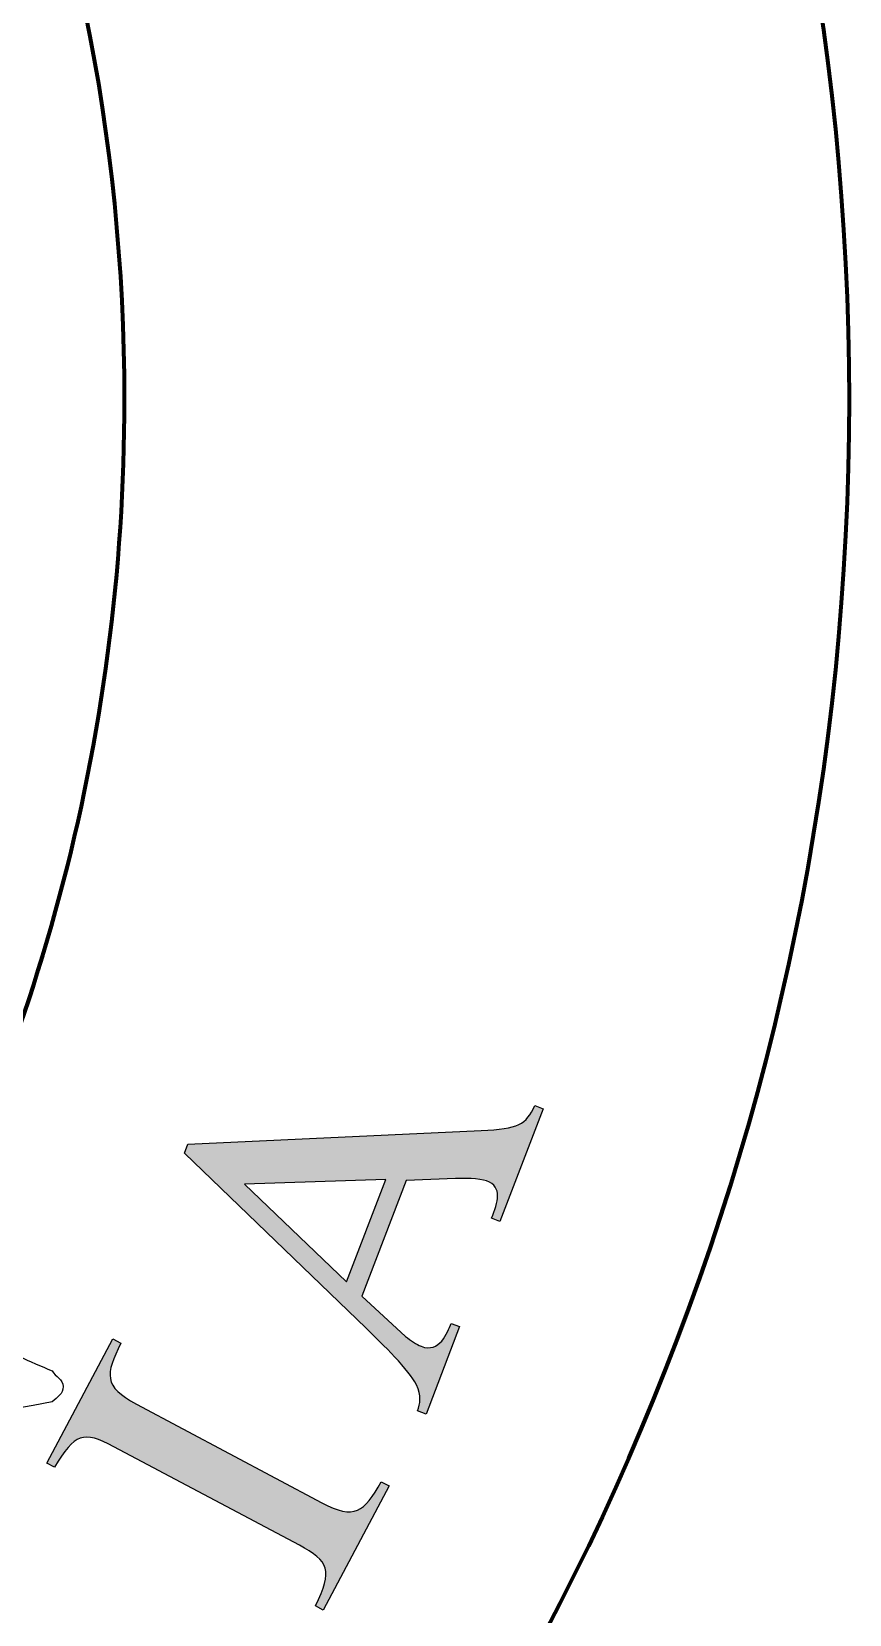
# Model space of a CAD drawing. Extents: x 0 to 1025, y -1312 to 297.
# Drawn here: x 368.461 to 370.102, y 72.951 to 76.126 of the extents above; entities that cross this region are included whole.
import ezdxf
from ezdxf.enums import TextEntityAlignment as Align

# ---------------------------------------------------------------- set-up
doc = ezdxf.new("R2010")
doc.units = 0
doc.header["$LTSCALE"] = 6
doc.header["$MEASUREMENT"] = 0
doc.layers.get('0').update_dxf_attribs({"linetype": 'CONTINUOUS'})
for name, color, linetype in [('State Govt Logo', 4, 'CONTINUOUS'), ('T25', 1, 'CONTINUOUS'), ('TBLK18', 4, 'CONTINUOUS'), ('TBLK25', 1, 'CONTINUOUS'), ('TBLK35', 3, 'CONTINUOUS'), ('TBLK50', 7, 'CONTINUOUS')]:
    doc.layers.add(name, color=color, linetype=linetype)
doc.styles.add('ISO', font='iso3098b.shx')

# ---------------------------------------------------------------- blocks, each defined once
blk = doc.blocks.new('A$C02EE6D76')
at = {"layer": 'State Govt Logo'}
h = blk.add_hatch(color=256, dxfattribs=at)
h.dxf.hatch_style = 1
edge = h.paths.add_edge_path(flags=16)
edge.add_spline(control_points=[(8.5919, -3.5404), (8.5919, -3.5404), (8.1827, -3.1492), (8.1827, -3.1492), (8.1827, -3.1492), (8.1827, -3.1492), (8.749, -3.1304), (8.749, -3.1304), (8.749, -3.1304), (8.749, -3.1304), (8.5919, -3.5404), (8.5919, -3.5404)], knot_values=[0, 0, 0, 0, 0.25, 0.25, 0.25, 0.2501, 0.5, 0.5, 0.5, 0.5001, 1, 1, 1, 1], degree=3, periodic=0)
edge = h.paths.add_edge_path()
edge.add_spline(control_points=[(9.3473, -2.8335), (9.3118, -2.9096), (9.2829, -2.9266), (9.1316, -2.9339), (9.1316, -2.9339), (9.1316, -2.9339), (7.9551, -2.9888), (7.9551, -2.9888), (7.9551, -2.9888), (7.9551, -2.9888), (7.9417, -3.0243), (7.9417, -3.0243), (7.9417, -3.0243), (7.9417, -3.0243), (8.6705, -3.7271), (8.6705, -3.7271), (8.6705, -3.7271), (8.7357, -3.7909), (8.844, -3.8954), (8.8726, -3.9534), (8.8726, -3.9534), (8.894, -3.9981), (8.8862, -4.0295), (8.8767, -4.0586), (8.8767, -4.0586), (8.8767, -4.0586), (8.9108, -4.0715), (8.9108, -4.0715), (8.9108, -4.0715), (8.9108, -4.0715), (9.0453, -3.7206), (9.0453, -3.7206), (9.0453, -3.7206), (9.0453, -3.7206), (9.0115, -3.7076), (9.0115, -3.7076), (9.0115, -3.7076), (8.9971, -3.7445), (8.9653, -3.8282), (8.8909, -3.7995), (8.8909, -3.7995), (8.8716, -3.7917), (8.8486, -3.7773), (8.8289, -3.7596), (8.8289, -3.7596), (8.8289, -3.7596), (8.6531, -3.5984), (8.6531, -3.5984), (8.6531, -3.5984), (8.6531, -3.5984), (8.8309, -3.1336), (8.8309, -3.1336), (8.8309, -3.1336), (8.8309, -3.1336), (9.0292, -3.1263), (9.0292, -3.1263), (9.0292, -3.1263), (9.0582, -3.1253), (9.1255, -3.1247), (9.1538, -3.1356), (9.1538, -3.1356), (9.2197, -3.1608), (9.1989, -3.2202), (9.1736, -3.2858), (9.1736, -3.2858), (9.1736, -3.2858), (9.2074, -3.2987), (9.2074, -3.2987), (9.2074, -3.2987), (9.2074, -3.2987), (9.3808, -2.8465), (9.3808, -2.8465), (9.3808, -2.8465), (9.3808, -2.8465), (9.3473, -2.8335), (9.3473, -2.8335)], knot_values=[0, 0, 0, 0, 0.05, 0.05, 0.05, 0.0501, 0.1, 0.1, 0.1, 0.1001, 0.15, 0.15, 0.15, 0.1501, 0.2, 0.2, 0.2, 0.2001, 0.25, 0.25, 0.25, 0.2501, 0.3, 0.3, 0.3, 0.3001, 0.35, 0.35, 0.35, 0.3501, 0.4, 0.4, 0.4, 0.4001, 0.45, 0.45, 0.45, 0.4501, 0.5, 0.5, 0.5, 0.5001, 0.55, 0.55, 0.55, 0.5501, 0.6, 0.6, 0.6, 0.6001, 0.65, 0.65, 0.65, 0.6501, 0.7, 0.7, 0.7, 0.7001, 0.75, 0.75, 0.75, 0.7501, 0.8, 0.8, 0.8, 0.8001, 0.85, 0.85, 0.85, 0.8501, 0.9, 0.9, 0.9, 0.9001, 1, 1, 1, 1], degree=3, periodic=0)
h = blk.add_hatch(color=256, dxfattribs=at)
h.dxf.hatch_style = 1
edge = h.paths.add_edge_path()
edge.add_spline(control_points=[(8.4982, -4.8579), (8.4982, -4.8579), (8.7633, -4.3599), (8.7633, -4.3599), (8.7633, -4.3599), (8.7633, -4.3599), (8.7309, -4.3432), (8.7309, -4.3432), (8.7309, -4.3432), (8.662, -4.4655), (8.6237, -4.4969), (8.493, -4.4272), (8.493, -4.4272), (8.493, -4.4272), (7.7486, -4.0312), (7.7486, -4.0312), (7.7486, -4.0312), (7.6144, -3.9602), (7.6246, -3.9118), (7.6851, -3.7869), (7.6851, -3.7869), (7.6851, -3.7869), (7.653, -3.7698), (7.653, -3.7698), (7.653, -3.7698), (7.653, -3.7698), (7.388, -4.2681), (7.388, -4.2681), (7.388, -4.2681), (7.388, -4.2681), (7.4198, -4.2848), (7.4198, -4.2848), (7.4198, -4.2848), (7.5007, -4.1493), (7.5335, -4.1363), (7.6574, -4.2026), (7.6574, -4.2026), (7.6574, -4.2026), (8.4022, -4.5978), (8.4022, -4.5978), (8.4022, -4.5978), (8.5209, -4.6617), (8.5387, -4.6968), (8.4664, -4.8412), (8.4664, -4.8412), (8.4664, -4.8412), (8.4982, -4.8579), (8.4982, -4.8579)], knot_values=[0, 0, 0, 0, 0.076923, 0.076923, 0.076923, 0.077023, 0.153846, 0.153846, 0.153846, 0.153946, 0.230769, 0.230769, 0.230769, 0.230869, 0.307692, 0.307692, 0.307692, 0.307792, 0.384615, 0.384615, 0.384615, 0.384715, 0.461538, 0.461538, 0.461538, 0.461638, 0.538462, 0.538462, 0.538462, 0.538562, 0.615385, 0.615385, 0.615385, 0.615485, 0.692308, 0.692308, 0.692308, 0.692408, 0.769231, 0.769231, 0.769231, 0.769331, 0.846154, 0.846154, 0.846154, 0.846254, 1, 1, 1, 1], degree=3, periodic=0)
at = {"layer": 'State Govt Logo', "lineweight": 211}
for points in [[(10.6098, 0), (10.6098, -5.8596), (5.8596, -10.6098), (0, -10.6098), (0, -10.6098), (-5.8596, -10.6098), (-10.6098, -5.8596), (-10.6098, 0), (-10.6098, 0), (-10.6098, 5.8596), (-5.8596, 10.6098), (0, 10.6098), (0, 10.6098), (5.8596, 10.6098), (10.6098, 5.8596), (10.6098, 0)], [(-6.6999, -3.7964), (-7.3361, -2.6761), (-7.6994, -1.3805), (-7.6994, 0), (-7.6994, 0), (-7.6994, 4.2523), (-4.2523, 7.6994), (0, 7.6994), (0, 7.6994), (4.2523, 7.6994), (7.6994, 4.2523), (7.6994, 0), (7.6994, 0), (7.6994, -1.3792), (7.3367, -2.6737), (6.7016, -3.7933)]]:
    blk.add_open_spline(points, degree=3, knots=[0, 0, 0, 0, 0.2, 0.2, 0.2, 0.2, 0.4, 0.4, 0.4, 0.4, 0.6, 0.6, 0.6, 0.6, 1, 1, 1, 1], dxfattribs=at)
at = {"layer": 'State Govt Logo'}
for points, knots in [([(9.3473, -2.8335), (9.3118, -2.9096), (9.2829, -2.9266), (9.1316, -2.9339), (9.1316, -2.9339), (9.1316, -2.9339), (7.9551, -2.9888), (7.9551, -2.9888), (7.9551, -2.9888), (7.9551, -2.9888), (7.9417, -3.0243), (7.9417, -3.0243), (7.9417, -3.0243), (7.9417, -3.0243), (8.6705, -3.7271), (8.6705, -3.7271), (8.6705, -3.7271), (8.7357, -3.7909), (8.844, -3.8954), (8.8726, -3.9534), (8.8726, -3.9534), (8.894, -3.9981), (8.8862, -4.0295), (8.8767, -4.0586), (8.8767, -4.0586), (8.8767, -4.0586), (8.9108, -4.0715), (8.9108, -4.0715), (8.9108, -4.0715), (8.9108, -4.0715), (9.0453, -3.7206), (9.0453, -3.7206), (9.0453, -3.7206), (9.0453, -3.7206), (9.0115, -3.7076), (9.0115, -3.7076), (9.0115, -3.7076), (8.9971, -3.7445), (8.9653, -3.8282), (8.8909, -3.7995), (8.8909, -3.7995), (8.8716, -3.7917), (8.8486, -3.7773), (8.8289, -3.7596), (8.8289, -3.7596), (8.8289, -3.7596), (8.6531, -3.5984), (8.6531, -3.5984), (8.6531, -3.5984), (8.6531, -3.5984), (8.8309, -3.1336), (8.8309, -3.1336), (8.8309, -3.1336), (8.8309, -3.1336), (9.0292, -3.1263), (9.0292, -3.1263), (9.0292, -3.1263), (9.0582, -3.1253), (9.1255, -3.1247), (9.1538, -3.1356), (9.1538, -3.1356), (9.2197, -3.1608), (9.1989, -3.2202), (9.1736, -3.2858), (9.1736, -3.2858), (9.1736, -3.2858), (9.2074, -3.2987), (9.2074, -3.2987), (9.2074, -3.2987), (9.2074, -3.2987), (9.3808, -2.8465), (9.3808, -2.8465), (9.3808, -2.8465), (9.3808, -2.8465), (9.3473, -2.8335), (9.3473, -2.8335)], [0, 0, 0, 0, 0.05, 0.05, 0.05, 0.05, 0.1, 0.1, 0.1, 0.1, 0.15, 0.15, 0.15, 0.15, 0.2, 0.2, 0.2, 0.2, 0.25, 0.25, 0.25, 0.25, 0.3, 0.3, 0.3, 0.3, 0.35, 0.35, 0.35, 0.35, 0.4, 0.4, 0.4, 0.4, 0.45, 0.45, 0.45, 0.45, 0.5, 0.5, 0.5, 0.5, 0.55, 0.55, 0.55, 0.55, 0.6, 0.6, 0.6, 0.6, 0.65, 0.65, 0.65, 0.65, 0.7, 0.7, 0.7, 0.7, 0.75, 0.75, 0.75, 0.75, 0.8, 0.8, 0.8, 0.8, 0.85, 0.85, 0.85, 0.85, 0.9, 0.9, 0.9, 0.9, 1, 1, 1, 1]), ([(8.5919, -3.5404), (8.5919, -3.5404), (8.1827, -3.1492), (8.1827, -3.1492), (8.1827, -3.1492), (8.1827, -3.1492), (8.749, -3.1304), (8.749, -3.1304), (8.749, -3.1304), (8.749, -3.1304), (8.5919, -3.5404), (8.5919, -3.5404)], [0, 0, 0, 0, 0.25, 0.25, 0.25, 0.25, 0.5, 0.5, 0.5, 0.5, 1, 1, 1, 1]), ([(8.4982, -4.8579), (8.4982, -4.8579), (8.7633, -4.3599), (8.7633, -4.3599), (8.7633, -4.3599), (8.7633, -4.3599), (8.7309, -4.3432), (8.7309, -4.3432), (8.7309, -4.3432), (8.662, -4.4655), (8.6237, -4.4969), (8.493, -4.4272), (8.493, -4.4272), (8.493, -4.4272), (7.7486, -4.0312), (7.7486, -4.0312), (7.7486, -4.0312), (7.6144, -3.9602), (7.6246, -3.9118), (7.6851, -3.7869), (7.6851, -3.7869), (7.6851, -3.7869), (7.653, -3.7698), (7.653, -3.7698), (7.653, -3.7698), (7.653, -3.7698), (7.388, -4.2681), (7.388, -4.2681), (7.388, -4.2681), (7.388, -4.2681), (7.4198, -4.2848), (7.4198, -4.2848), (7.4198, -4.2848), (7.5007, -4.1493), (7.5335, -4.1363), (7.6574, -4.2026), (7.6574, -4.2026), (7.6574, -4.2026), (8.4022, -4.5978), (8.4022, -4.5978), (8.4022, -4.5978), (8.5209, -4.6617), (8.5387, -4.6968), (8.4664, -4.8412), (8.4664, -4.8412), (8.4664, -4.8412), (8.4982, -4.8579), (8.4982, -4.8579)], [0, 0, 0, 0, 0.076923, 0.076923, 0.076923, 0.076923, 0.153846, 0.153846, 0.153846, 0.153846, 0.230769, 0.230769, 0.230769, 0.230769, 0.307692, 0.307692, 0.307692, 0.307692, 0.384615, 0.384615, 0.384615, 0.384615, 0.461538, 0.461538, 0.461538, 0.461538, 0.538462, 0.538462, 0.538462, 0.538462, 0.615385, 0.615385, 0.615385, 0.615385, 0.692308, 0.692308, 0.692308, 0.692308, 0.769231, 0.769231, 0.769231, 0.769231, 0.846154, 0.846154, 0.846154, 0.846154, 1, 1, 1, 1]), ([(7.2657, -3.9041), (7.2654, -3.9045), (7.2649, -3.9048), (7.2645, -3.9051), (7.2645, -3.9051), (7.2746, -3.9105), (7.2798, -3.9173), (7.2729, -3.9258), (7.2729, -3.9258), (7.2591, -3.9425), (7.2396, -3.955), (7.2165, -3.9645), (7.2165, -3.9645), (7.2248, -3.9646), (7.233, -3.9648), (7.2415, -3.9648), (7.2415, -3.9648), (7.2296, -3.9667), (7.2171, -3.9681), (7.2046, -3.9693), (7.2046, -3.9693), (7.122, -3.9982), (7.0014, -3.9925), (6.9262, -3.9892), (6.9262, -3.9892), (6.8922, -3.9878), (6.8571, -3.9847), (6.8217, -3.9809), (6.8217, -3.9809), (6.6342, -3.9834), (6.4183, -3.9831), (6.2386, -3.9876), (6.2386, -3.9876), (5.8981, -3.9962), (5.5547, -4.0026), (5.2411, -4.0353), (5.2411, -4.0353), (5.2298, -4.0178), (5.23, -3.9947), (5.2084, -3.9876), (5.2084, -3.9876), (5.1771, -3.9775), (5.1232, -3.9893), (5.0857, -3.9959), (5.0857, -3.9959), (4.9538, -4.019), (4.8069, -4.0629), (4.6715, -4.0415), (4.6715, -4.0415), (4.6645, -4.0344), (4.699, -4.0241), (4.7042, -4.0125), (4.7042, -4.0125), (4.6641, -4.0046), (4.6317, -3.9913), (4.5952, -3.9876), (4.5952, -3.9876), (4.4564, -3.9735), (4.3229, -4.0433), (4.1891, -4.0498), (4.1891, -4.0498), (4.1309, -4.0526), (4.0478, -4.0377), (3.9902, -4.0353), (3.9902, -4.0353), (3.9321, -4.0328), (3.8598, -4.0342), (3.7994, -4.0353), (3.7994, -4.0353), (3.7832, -4.0356), (3.7584, -4.0372), (3.7503, -4.0353), (3.7503, -4.0353), (3.7299, -4.0305), (3.7222, -4.0097), (3.704, -4.0063), (3.704, -4.0063), (3.6841, -4.0026), (3.6515, -4.0066), (3.6222, -4.0063), (3.6222, -4.0063), (3.4338, -4.0044), (3.2383, -4.0207), (3.0635, -4.0291), (3.0635, -4.0291), (2.7343, -4.045), (2.4155, -4.0547), (2.1042, -4.0208), (2.1042, -4.0208), (1.9973, -4.0092), (1.8963, -4.003), (1.7935, -4.0125), (1.7935, -4.0125), (1.5912, -4.0312), (1.4001, -4.084), (1.2103, -4.0954), (1.2103, -4.0954), (1.2033, -4.0898), (1.2183, -4.0856), (1.224, -4.0809), (1.224, -4.0809), (1.2425, -4.0656), (1.2684, -4.045), (1.2866, -4.0291), (1.2866, -4.0291), (0.976, -4.0857), (0.6995, -4.0883), (0.3954, -4.1265), (0.3954, -4.1265), (0.2968, -4.1389), (0.1518, -4.1542), (0.0215, -4.1691), (0.0215, -4.1691), (-0.0016, -4.259), (-0.0033, -4.3247), (0.0238, -4.3416), (0.0238, -4.3416), (0.3615, -4.3392), (0.6034, -4.3392), (0.9101, -4.3416), (0.9101, -4.3416), (1.3963, -4.3454), (1.852, -4.3664), (2.3795, -4.3503), (2.3795, -4.3503), (2.7027, -4.3405), (3.0038, -4.3305), (3.317, -4.3131), (3.317, -4.3131), (3.7785, -4.2872), (4.261, -4.2568), (4.7205, -4.2405), (4.7205, -4.2405), (5.632, -4.2081), (6.5989, -4.1737), (7.4104, -4.0229), (7.4104, -4.0229), (7.4311, -4.0041), (7.4543, -3.9902), (7.4541, -3.9607), (7.4541, -3.9607), (7.4538, -3.9327), (7.4233, -3.9209), (7.41, -3.8982), (7.41, -3.8982), (7.3654, -3.8788), (7.3208, -3.8594), (7.2763, -3.8401), (7.2763, -3.8401), (7.2763, -3.8401), (7.2657, -3.9041), (7.2657, -3.9041)], [0, 0, 0, 0, 0.025641, 0.025641, 0.025641, 0.025641, 0.051282, 0.051282, 0.051282, 0.051282, 0.076923, 0.076923, 0.076923, 0.076923, 0.102564, 0.102564, 0.102564, 0.102564, 0.128205, 0.128205, 0.128205, 0.128205, 0.153846, 0.153846, 0.153846, 0.153846, 0.179487, 0.179487, 0.179487, 0.179487, 0.205128, 0.205128, 0.205128, 0.205128, 0.230769, 0.230769, 0.230769, 0.230769, 0.25641, 0.25641, 0.25641, 0.25641, 0.282051, 0.282051, 0.282051, 0.282051, 0.307692, 0.307692, 0.307692, 0.307692, 0.333333, 0.333333, 0.333333, 0.333333, 0.358974, 0.358974, 0.358974, 0.358974, 0.384615, 0.384615, 0.384615, 0.384615, 0.410256, 0.410256, 0.410256, 0.410256, 0.435897, 0.435897, 0.435897, 0.435897, 0.461538, 0.461538, 0.461538, 0.461538, 0.487179, 0.487179, 0.487179, 0.487179, 0.512821, 0.512821, 0.512821, 0.512821, 0.538462, 0.538462, 0.538462, 0.538462, 0.564103, 0.564103, 0.564103, 0.564103, 0.589744, 0.589744, 0.589744, 0.589744, 0.615385, 0.615385, 0.615385, 0.615385, 0.641026, 0.641026, 0.641026, 0.641026, 0.666667, 0.666667, 0.666667, 0.666667, 0.692308, 0.692308, 0.692308, 0.692308, 0.717949, 0.717949, 0.717949, 0.717949, 0.74359, 0.74359, 0.74359, 0.74359, 0.769231, 0.769231, 0.769231, 0.769231, 0.794872, 0.794872, 0.794872, 0.794872, 0.820513, 0.820513, 0.820513, 0.820513, 0.846154, 0.846154, 0.846154, 0.846154, 0.871795, 0.871795, 0.871795, 0.871795, 0.897436, 0.897436, 0.897436, 0.897436, 0.923077, 0.923077, 0.923077, 0.923077, 0.948718, 0.948718, 0.948718, 0.948718, 1, 1, 1, 1])]:
    blk.add_open_spline(points, degree=3, knots=knots, dxfattribs=at)
blk = doc.blocks.new('a3_in_vtblk std dwg')
at = {"xscale": 0.5, "yscale": 0.5, "zscale": 0.5}
blk.add_blockref('A$C02EE6D76', (364.7969, 75.3882), dxfattribs=at)
at = {"layer": 'TBLK18', "style": 'ISO'}
blk.add_attdef('MR_DIRECTORATE', text='', height=1.5, dxfattribs=at).set_placement((381.5, 68.1185), align=Align.CENTER)
for tag, p in [('STREET_NAME', (355.5138, 62.0998)), ('SUBURB_POSTCODE', (388.4876, 62.0998)), ('TELEPHONE_NO.', (368.3056, 59.8361)), ('FAX_NO.', (393.5552, 59.8361))]:
    blk.add_attdef(tag, p, '', height=1.5, dxfattribs=at)
at = {"layer": 'TBLK25', "style": 'ISO'}
for tag, height, p in [('MR_BRANCH', 2, (381.5, 65.1989)), ('ROAD_SECTION', 1.75, (384.5, 29.1617)), ('SLK', 1.75, (384.5, 26.1075)), ('CHAINAGE', 1.75, (384.5, 19.2054))]:
    blk.add_attdef(tag, text='', height=height, dxfattribs=at).set_placement(p, align=Align.CENTER)
for tag, p, height in [('FILE_NUMBER', (371.7734, 54.2365), 2.5), ('DESIGNED_/_DRAWN', (371.7734, 49.4865), 2), ('VERIFIED', (371.7734, 44.4865), 2), ('APPROVED', (371.7734, 39.4865), 2), ('LOCAL_AUTHORITY', (370.4803, 16.7335), 1.25)]:
    blk.add_attdef(tag, p, '', height=height, dxfattribs=at)
at = {"layer": 'TBLK35', "style": 'ISO', "width": 0.9}
for tag, p in [('ROAD_PROJECT&NUMBER', (384.5, 32.2307)), ('DRAWING_DESCRIPTION', (384.5, 22.288))]:
    blk.add_attdef(tag, text='', height=2.5, dxfattribs=at).set_placement(p, align=Align.CENTER)
at = {"layer": 'TBLK50', "style": 'ISO'}
blk.add_attdef('MRWA_DRG_NUMBER', (356.2877, 6.0846), '', height=5, dxfattribs=at)

msp = doc.modelspace()

# ---------------------------------------------------------------- block references
at = {"layer": 'T25'}
msp.add_blockref('a3_in_vtblk std dwg', (0.0000004, -0.0000002), dxfattribs=at)

doc.saveas('drawing.dxf')
